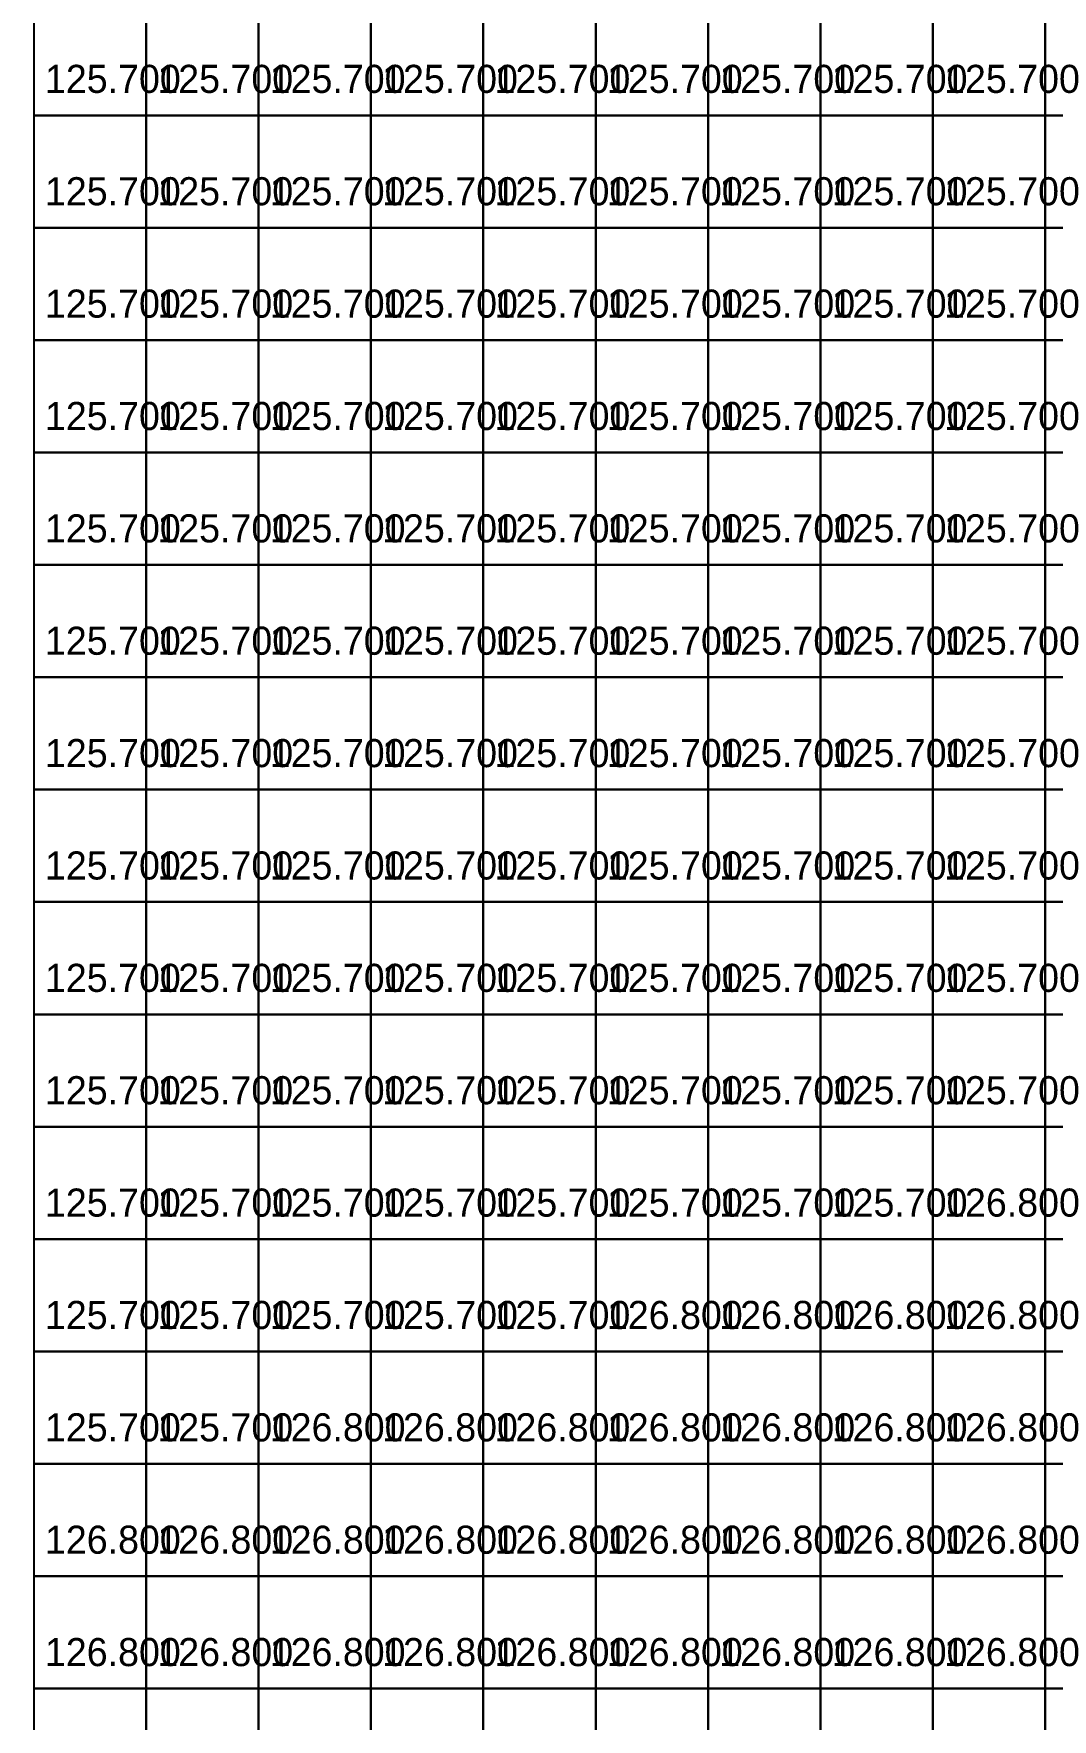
# Model space of a CAD drawing. Header units: metres. Extents: x 287857 to 287978, y 62957 to 63018.
# Drawn here: x 287856.92 to 287865.99, y 62987.56 to 63002.56 of the extents above; entities that cross this region are included whole.
import ezdxf

# ---------------------------------------------------------------- set-up
doc = ezdxf.new("R2010")
doc.units = ezdxf.units.M
doc.layers.add('ARCH-INTERP', color=7, linetype='Continuous', true_color=0x64748b)
doc.layers.add('ARCH-LEVEL-TXT', color=7, linetype='Continuous', true_color=0xa78bfa)

msp = doc.modelspace()

# ---------------------------------------------------------------- linework, layer by layer
at = {"layer": 'ARCH-INTERP'}
for points in [[(287856.925, 63001.831, 125.7), (287857.925, 63001.831, 125.7), (287857.925, 63002.831, 125.7), (287856.925, 63002.831, 125.7), (287856.925, 63001.831, 125.7)], [(287857.925, 63001.831, 125.7), (287858.925, 63001.831, 125.7), (287858.925, 63002.831, 125.7), (287857.925, 63002.831, 125.7), (287857.925, 63001.831, 125.7)], [(287858.925, 63001.831, 125.7), (287859.925, 63001.831, 125.7), (287859.925, 63002.831, 125.7), (287858.925, 63002.831, 125.7), (287858.925, 63001.831, 125.7)], [(287859.925, 63001.831, 125.7), (287860.925, 63001.831, 125.7), (287860.925, 63002.831, 125.7), (287859.925, 63002.831, 125.7), (287859.925, 63001.831, 125.7)], [(287860.925, 63001.831, 125.7), (287861.925, 63001.831, 125.7), (287861.925, 63002.831, 125.7), (287860.925, 63002.831, 125.7), (287860.925, 63001.831, 125.7)], [(287861.925, 63001.831, 125.7), (287862.925, 63001.831, 125.7), (287862.925, 63002.831, 125.7), (287861.925, 63002.831, 125.7), (287861.925, 63001.831, 125.7)], [(287862.925, 63001.831, 125.7), (287863.925, 63001.831, 125.7), (287863.925, 63002.831, 125.7), (287862.925, 63002.831, 125.7), (287862.925, 63001.831, 125.7)], [(287863.925, 63001.831, 125.7), (287864.925, 63001.831, 125.7), (287864.925, 63002.831, 125.7), (287863.925, 63002.831, 125.7), (287863.925, 63001.831, 125.7)], [(287864.925, 63001.831, 125.7), (287865.925, 63001.831, 125.7), (287865.925, 63002.831, 125.7), (287864.925, 63002.831, 125.7), (287864.925, 63001.831, 125.7)], [(287865.925, 63001.831, 125.7), (287866.925, 63001.831, 125.7), (287866.925, 63002.831, 125.7), (287865.925, 63002.831, 125.7), (287865.925, 63001.831, 125.7)], [(287856.925, 63000.831, 125.7), (287857.925, 63000.831, 125.7), (287857.925, 63001.831, 125.7), (287856.925, 63001.831, 125.7), (287856.925, 63000.831, 125.7)], [(287857.925, 63000.831, 125.7), (287858.925, 63000.831, 125.7), (287858.925, 63001.831, 125.7), (287857.925, 63001.831, 125.7), (287857.925, 63000.831, 125.7)], [(287858.925, 63000.831, 125.7), (287859.925, 63000.831, 125.7), (287859.925, 63001.831, 125.7), (287858.925, 63001.831, 125.7), (287858.925, 63000.831, 125.7)], [(287859.925, 63000.831, 125.7), (287860.925, 63000.831, 125.7), (287860.925, 63001.831, 125.7), (287859.925, 63001.831, 125.7), (287859.925, 63000.831, 125.7)], [(287860.925, 63000.831, 125.7), (287861.925, 63000.831, 125.7), (287861.925, 63001.831, 125.7), (287860.925, 63001.831, 125.7), (287860.925, 63000.831, 125.7)], [(287861.925, 63000.831, 125.7), (287862.925, 63000.831, 125.7), (287862.925, 63001.831, 125.7), (287861.925, 63001.831, 125.7), (287861.925, 63000.831, 125.7)], [(287862.925, 63000.831, 125.7), (287863.925, 63000.831, 125.7), (287863.925, 63001.831, 125.7), (287862.925, 63001.831, 125.7), (287862.925, 63000.831, 125.7)], [(287863.925, 63000.831, 125.7), (287864.925, 63000.831, 125.7), (287864.925, 63001.831, 125.7), (287863.925, 63001.831, 125.7), (287863.925, 63000.831, 125.7)], [(287864.925, 63000.831, 125.7), (287865.925, 63000.831, 125.7), (287865.925, 63001.831, 125.7), (287864.925, 63001.831, 125.7), (287864.925, 63000.831, 125.7)], [(287865.925, 63000.831, 125.7), (287866.925, 63000.831, 125.7), (287866.925, 63001.831, 125.7), (287865.925, 63001.831, 125.7), (287865.925, 63000.831, 125.7)], [(287856.925, 62999.831, 125.7), (287857.925, 62999.831, 125.7), (287857.925, 63000.831, 125.7), (287856.925, 63000.831, 125.7), (287856.925, 62999.831, 125.7)], [(287857.925, 62999.831, 125.7), (287858.925, 62999.831, 125.7), (287858.925, 63000.831, 125.7), (287857.925, 63000.831, 125.7), (287857.925, 62999.831, 125.7)], [(287858.925, 62999.831, 125.7), (287859.925, 62999.831, 125.7), (287859.925, 63000.831, 125.7), (287858.925, 63000.831, 125.7), (287858.925, 62999.831, 125.7)], [(287859.925, 62999.831, 125.7), (287860.925, 62999.831, 125.7), (287860.925, 63000.831, 125.7), (287859.925, 63000.831, 125.7), (287859.925, 62999.831, 125.7)], [(287860.925, 62999.831, 125.7), (287861.925, 62999.831, 125.7), (287861.925, 63000.831, 125.7), (287860.925, 63000.831, 125.7), (287860.925, 62999.831, 125.7)], [(287861.925, 62999.831, 125.7), (287862.925, 62999.831, 125.7), (287862.925, 63000.831, 125.7), (287861.925, 63000.831, 125.7), (287861.925, 62999.831, 125.7)], [(287862.925, 62999.831, 125.7), (287863.925, 62999.831, 125.7), (287863.925, 63000.831, 125.7), (287862.925, 63000.831, 125.7), (287862.925, 62999.831, 125.7)], [(287863.925, 62999.831, 125.7), (287864.925, 62999.831, 125.7), (287864.925, 63000.831, 125.7), (287863.925, 63000.831, 125.7), (287863.925, 62999.831, 125.7)], [(287864.925, 62999.831, 125.7), (287865.925, 62999.831, 125.7), (287865.925, 63000.831, 125.7), (287864.925, 63000.831, 125.7), (287864.925, 62999.831, 125.7)], [(287865.925, 62999.831, 125.7), (287866.925, 62999.831, 125.7), (287866.925, 63000.831, 125.7), (287865.925, 63000.831, 125.7), (287865.925, 62999.831, 125.7)], [(287856.925, 62998.831, 125.7), (287857.925, 62998.831, 125.7), (287857.925, 62999.831, 125.7), (287856.925, 62999.831, 125.7), (287856.925, 62998.831, 125.7)], [(287857.925, 62998.831, 125.7), (287858.925, 62998.831, 125.7), (287858.925, 62999.831, 125.7), (287857.925, 62999.831, 125.7), (287857.925, 62998.831, 125.7)], [(287858.925, 62998.831, 125.7), (287859.925, 62998.831, 125.7), (287859.925, 62999.831, 125.7), (287858.925, 62999.831, 125.7), (287858.925, 62998.831, 125.7)], [(287859.925, 62998.831, 125.7), (287860.925, 62998.831, 125.7), (287860.925, 62999.831, 125.7), (287859.925, 62999.831, 125.7), (287859.925, 62998.831, 125.7)], [(287860.925, 62998.831, 125.7), (287861.925, 62998.831, 125.7), (287861.925, 62999.831, 125.7), (287860.925, 62999.831, 125.7), (287860.925, 62998.831, 125.7)], [(287861.925, 62998.831, 125.7), (287862.925, 62998.831, 125.7), (287862.925, 62999.831, 125.7), (287861.925, 62999.831, 125.7), (287861.925, 62998.831, 125.7)], [(287862.925, 62998.831, 125.7), (287863.925, 62998.831, 125.7), (287863.925, 62999.831, 125.7), (287862.925, 62999.831, 125.7), (287862.925, 62998.831, 125.7)], [(287863.925, 62998.831, 125.7), (287864.925, 62998.831, 125.7), (287864.925, 62999.831, 125.7), (287863.925, 62999.831, 125.7), (287863.925, 62998.831, 125.7)], [(287864.925, 62998.831, 125.7), (287865.925, 62998.831, 125.7), (287865.925, 62999.831, 125.7), (287864.925, 62999.831, 125.7), (287864.925, 62998.831, 125.7)], [(287865.925, 62998.831, 125.7), (287866.925, 62998.831, 125.7), (287866.925, 62999.831, 125.7), (287865.925, 62999.831, 125.7), (287865.925, 62998.831, 125.7)], [(287856.925, 62997.831, 125.7), (287857.925, 62997.831, 125.7), (287857.925, 62998.831, 125.7), (287856.925, 62998.831, 125.7), (287856.925, 62997.831, 125.7)], [(287857.925, 62997.831, 125.7), (287858.925, 62997.831, 125.7), (287858.925, 62998.831, 125.7), (287857.925, 62998.831, 125.7), (287857.925, 62997.831, 125.7)], [(287858.925, 62997.831, 125.7), (287859.925, 62997.831, 125.7), (287859.925, 62998.831, 125.7), (287858.925, 62998.831, 125.7), (287858.925, 62997.831, 125.7)], [(287859.925, 62997.831, 125.7), (287860.925, 62997.831, 125.7), (287860.925, 62998.831, 125.7), (287859.925, 62998.831, 125.7), (287859.925, 62997.831, 125.7)], [(287860.925, 62997.831, 125.7), (287861.925, 62997.831, 125.7), (287861.925, 62998.831, 125.7), (287860.925, 62998.831, 125.7), (287860.925, 62997.831, 125.7)], [(287861.925, 62997.831, 125.7), (287862.925, 62997.831, 125.7), (287862.925, 62998.831, 125.7), (287861.925, 62998.831, 125.7), (287861.925, 62997.831, 125.7)], [(287862.925, 62997.831, 125.7), (287863.925, 62997.831, 125.7), (287863.925, 62998.831, 125.7), (287862.925, 62998.831, 125.7), (287862.925, 62997.831, 125.7)], [(287863.925, 62997.831, 125.7), (287864.925, 62997.831, 125.7), (287864.925, 62998.831, 125.7), (287863.925, 62998.831, 125.7), (287863.925, 62997.831, 125.7)], [(287864.925, 62997.831, 125.7), (287865.925, 62997.831, 125.7), (287865.925, 62998.831, 125.7), (287864.925, 62998.831, 125.7), (287864.925, 62997.831, 125.7)], [(287865.925, 62997.831, 125.7), (287866.925, 62997.831, 125.7), (287866.925, 62998.831, 125.7), (287865.925, 62998.831, 125.7), (287865.925, 62997.831, 125.7)], [(287856.925, 62996.831, 125.7), (287857.925, 62996.831, 125.7), (287857.925, 62997.831, 125.7), (287856.925, 62997.831, 125.7), (287856.925, 62996.831, 125.7)], [(287857.925, 62996.831, 125.7), (287858.925, 62996.831, 125.7), (287858.925, 62997.831, 125.7), (287857.925, 62997.831, 125.7), (287857.925, 62996.831, 125.7)], [(287858.925, 62996.831, 125.7), (287859.925, 62996.831, 125.7), (287859.925, 62997.831, 125.7), (287858.925, 62997.831, 125.7), (287858.925, 62996.831, 125.7)], [(287859.925, 62996.831, 125.7), (287860.925, 62996.831, 125.7), (287860.925, 62997.831, 125.7), (287859.925, 62997.831, 125.7), (287859.925, 62996.831, 125.7)], [(287860.925, 62996.831, 125.7), (287861.925, 62996.831, 125.7), (287861.925, 62997.831, 125.7), (287860.925, 62997.831, 125.7), (287860.925, 62996.831, 125.7)], [(287861.925, 62996.831, 125.7), (287862.925, 62996.831, 125.7), (287862.925, 62997.831, 125.7), (287861.925, 62997.831, 125.7), (287861.925, 62996.831, 125.7)], [(287862.925, 62996.831, 125.7), (287863.925, 62996.831, 125.7), (287863.925, 62997.831, 125.7), (287862.925, 62997.831, 125.7), (287862.925, 62996.831, 125.7)], [(287863.925, 62996.831, 125.7), (287864.925, 62996.831, 125.7), (287864.925, 62997.831, 125.7), (287863.925, 62997.831, 125.7), (287863.925, 62996.831, 125.7)], [(287864.925, 62996.831, 125.7), (287865.925, 62996.831, 125.7), (287865.925, 62997.831, 125.7), (287864.925, 62997.831, 125.7), (287864.925, 62996.831, 125.7)], [(287865.925, 62996.831, 125.7), (287866.925, 62996.831, 125.7), (287866.925, 62997.831, 125.7), (287865.925, 62997.831, 125.7), (287865.925, 62996.831, 125.7)], [(287856.925, 62995.831, 125.7), (287857.925, 62995.831, 125.7), (287857.925, 62996.831, 125.7), (287856.925, 62996.831, 125.7), (287856.925, 62995.831, 125.7)], [(287857.925, 62995.831, 125.7), (287858.925, 62995.831, 125.7), (287858.925, 62996.831, 125.7), (287857.925, 62996.831, 125.7), (287857.925, 62995.831, 125.7)], [(287858.925, 62995.831, 125.7), (287859.925, 62995.831, 125.7), (287859.925, 62996.831, 125.7), (287858.925, 62996.831, 125.7), (287858.925, 62995.831, 125.7)], [(287859.925, 62995.831, 125.7), (287860.925, 62995.831, 125.7), (287860.925, 62996.831, 125.7), (287859.925, 62996.831, 125.7), (287859.925, 62995.831, 125.7)], [(287860.925, 62995.831, 125.7), (287861.925, 62995.831, 125.7), (287861.925, 62996.831, 125.7), (287860.925, 62996.831, 125.7), (287860.925, 62995.831, 125.7)], [(287861.925, 62995.831, 125.7), (287862.925, 62995.831, 125.7), (287862.925, 62996.831, 125.7), (287861.925, 62996.831, 125.7), (287861.925, 62995.831, 125.7)], [(287862.925, 62995.831, 125.7), (287863.925, 62995.831, 125.7), (287863.925, 62996.831, 125.7), (287862.925, 62996.831, 125.7), (287862.925, 62995.831, 125.7)], [(287863.925, 62995.831, 125.7), (287864.925, 62995.831, 125.7), (287864.925, 62996.831, 125.7), (287863.925, 62996.831, 125.7), (287863.925, 62995.831, 125.7)], [(287864.925, 62995.831, 125.7), (287865.925, 62995.831, 125.7), (287865.925, 62996.831, 125.7), (287864.925, 62996.831, 125.7), (287864.925, 62995.831, 125.7)], [(287865.925, 62995.831, 125.7), (287866.925, 62995.831, 125.7), (287866.925, 62996.831, 125.7), (287865.925, 62996.831, 125.7), (287865.925, 62995.831, 125.7)], [(287856.925, 62994.831, 125.7), (287857.925, 62994.831, 125.7), (287857.925, 62995.831, 125.7), (287856.925, 62995.831, 125.7), (287856.925, 62994.831, 125.7)], [(287857.925, 62994.831, 125.7), (287858.925, 62994.831, 125.7), (287858.925, 62995.831, 125.7), (287857.925, 62995.831, 125.7), (287857.925, 62994.831, 125.7)], [(287858.925, 62994.831, 125.7), (287859.925, 62994.831, 125.7), (287859.925, 62995.831, 125.7), (287858.925, 62995.831, 125.7), (287858.925, 62994.831, 125.7)], [(287859.925, 62994.831, 125.7), (287860.925, 62994.831, 125.7), (287860.925, 62995.831, 125.7), (287859.925, 62995.831, 125.7), (287859.925, 62994.831, 125.7)], [(287860.925, 62994.831, 125.7), (287861.925, 62994.831, 125.7), (287861.925, 62995.831, 125.7), (287860.925, 62995.831, 125.7), (287860.925, 62994.831, 125.7)], [(287861.925, 62994.831, 125.7), (287862.925, 62994.831, 125.7), (287862.925, 62995.831, 125.7), (287861.925, 62995.831, 125.7), (287861.925, 62994.831, 125.7)], [(287862.925, 62994.831, 125.7), (287863.925, 62994.831, 125.7), (287863.925, 62995.831, 125.7), (287862.925, 62995.831, 125.7), (287862.925, 62994.831, 125.7)], [(287863.925, 62994.831, 125.7), (287864.925, 62994.831, 125.7), (287864.925, 62995.831, 125.7), (287863.925, 62995.831, 125.7), (287863.925, 62994.831, 125.7)], [(287864.925, 62994.831, 125.7), (287865.925, 62994.831, 125.7), (287865.925, 62995.831, 125.7), (287864.925, 62995.831, 125.7), (287864.925, 62994.831, 125.7)], [(287865.925, 62994.831, 125.7), (287866.925, 62994.831, 125.7), (287866.925, 62995.831, 125.7), (287865.925, 62995.831, 125.7), (287865.925, 62994.831, 125.7)], [(287856.925, 62993.831, 125.7), (287857.925, 62993.831, 125.7), (287857.925, 62994.831, 125.7), (287856.925, 62994.831, 125.7), (287856.925, 62993.831, 125.7)], [(287857.925, 62993.831, 125.7), (287858.925, 62993.831, 125.7), (287858.925, 62994.831, 125.7), (287857.925, 62994.831, 125.7), (287857.925, 62993.831, 125.7)], [(287858.925, 62993.831, 125.7), (287859.925, 62993.831, 125.7), (287859.925, 62994.831, 125.7), (287858.925, 62994.831, 125.7), (287858.925, 62993.831, 125.7)], [(287859.925, 62993.831, 125.7), (287860.925, 62993.831, 125.7), (287860.925, 62994.831, 125.7), (287859.925, 62994.831, 125.7), (287859.925, 62993.831, 125.7)], [(287860.925, 62993.831, 125.7), (287861.925, 62993.831, 125.7), (287861.925, 62994.831, 125.7), (287860.925, 62994.831, 125.7), (287860.925, 62993.831, 125.7)], [(287861.925, 62993.831, 125.7), (287862.925, 62993.831, 125.7), (287862.925, 62994.831, 125.7), (287861.925, 62994.831, 125.7), (287861.925, 62993.831, 125.7)], [(287862.925, 62993.831, 125.7), (287863.925, 62993.831, 125.7), (287863.925, 62994.831, 125.7), (287862.925, 62994.831, 125.7), (287862.925, 62993.831, 125.7)], [(287863.925, 62993.831, 125.7), (287864.925, 62993.831, 125.7), (287864.925, 62994.831, 125.7), (287863.925, 62994.831, 125.7), (287863.925, 62993.831, 125.7)], [(287864.925, 62993.831, 125.7), (287865.925, 62993.831, 125.7), (287865.925, 62994.831, 125.7), (287864.925, 62994.831, 125.7), (287864.925, 62993.831, 125.7)], [(287865.925, 62993.831, 125.7), (287866.925, 62993.831, 125.7), (287866.925, 62994.831, 125.7), (287865.925, 62994.831, 125.7), (287865.925, 62993.831, 125.7)], [(287856.925, 62992.831, 125.7), (287857.925, 62992.831, 125.7), (287857.925, 62993.831, 125.7), (287856.925, 62993.831, 125.7), (287856.925, 62992.831, 125.7)], [(287857.925, 62992.831, 125.7), (287858.925, 62992.831, 125.7), (287858.925, 62993.831, 125.7), (287857.925, 62993.831, 125.7), (287857.925, 62992.831, 125.7)], [(287858.925, 62992.831, 125.7), (287859.925, 62992.831, 125.7), (287859.925, 62993.831, 125.7), (287858.925, 62993.831, 125.7), (287858.925, 62992.831, 125.7)], [(287859.925, 62992.831, 125.7), (287860.925, 62992.831, 125.7), (287860.925, 62993.831, 125.7), (287859.925, 62993.831, 125.7), (287859.925, 62992.831, 125.7)], [(287860.925, 62992.831, 125.7), (287861.925, 62992.831, 125.7), (287861.925, 62993.831, 125.7), (287860.925, 62993.831, 125.7), (287860.925, 62992.831, 125.7)], [(287861.925, 62992.831, 125.7), (287862.925, 62992.831, 125.7), (287862.925, 62993.831, 125.7), (287861.925, 62993.831, 125.7), (287861.925, 62992.831, 125.7)], [(287862.925, 62992.831, 125.7), (287863.925, 62992.831, 125.7), (287863.925, 62993.831, 125.7), (287862.925, 62993.831, 125.7), (287862.925, 62992.831, 125.7)], [(287863.925, 62992.831, 125.7), (287864.925, 62992.831, 125.7), (287864.925, 62993.831, 125.7), (287863.925, 62993.831, 125.7), (287863.925, 62992.831, 125.7)], [(287864.925, 62992.831, 125.7), (287865.925, 62992.831, 125.7), (287865.925, 62993.831, 125.7), (287864.925, 62993.831, 125.7), (287864.925, 62992.831, 125.7)], [(287865.925, 62992.831, 125.7), (287866.925, 62992.831, 125.7), (287866.925, 62993.831, 125.7), (287865.925, 62993.831, 125.7), (287865.925, 62992.831, 125.7)], [(287856.925, 62991.831, 125.7), (287857.925, 62991.831, 125.7), (287857.925, 62992.831, 125.7), (287856.925, 62992.831, 125.7), (287856.925, 62991.831, 125.7)], [(287857.925, 62991.831, 125.7), (287858.925, 62991.831, 125.7), (287858.925, 62992.831, 125.7), (287857.925, 62992.831, 125.7), (287857.925, 62991.831, 125.7)], [(287858.925, 62991.831, 125.7), (287859.925, 62991.831, 125.7), (287859.925, 62992.831, 125.7), (287858.925, 62992.831, 125.7), (287858.925, 62991.831, 125.7)], [(287859.925, 62991.831, 125.7), (287860.925, 62991.831, 125.7), (287860.925, 62992.831, 125.7), (287859.925, 62992.831, 125.7), (287859.925, 62991.831, 125.7)], [(287860.925, 62991.831, 125.7), (287861.925, 62991.831, 125.7), (287861.925, 62992.831, 125.7), (287860.925, 62992.831, 125.7), (287860.925, 62991.831, 125.7)], [(287861.925, 62991.831, 125.7), (287862.925, 62991.831, 125.7), (287862.925, 62992.831, 125.7), (287861.925, 62992.831, 125.7), (287861.925, 62991.831, 125.7)], [(287862.925, 62991.831, 125.7), (287863.925, 62991.831, 125.7), (287863.925, 62992.831, 125.7), (287862.925, 62992.831, 125.7), (287862.925, 62991.831, 125.7)], [(287863.925, 62991.831, 125.7), (287864.925, 62991.831, 125.7), (287864.925, 62992.831, 125.7), (287863.925, 62992.831, 125.7), (287863.925, 62991.831, 125.7)], [(287864.925, 62991.831, 126.8), (287865.925, 62991.831, 126.8), (287865.925, 62992.831, 126.8), (287864.925, 62992.831, 126.8), (287864.925, 62991.831, 126.8)], [(287865.925, 62991.831, 126.8), (287866.925, 62991.831, 126.8), (287866.925, 62992.831, 126.8), (287865.925, 62992.831, 126.8), (287865.925, 62991.831, 126.8)], [(287856.925, 62990.831, 125.7), (287857.925, 62990.831, 125.7), (287857.925, 62991.831, 125.7), (287856.925, 62991.831, 125.7), (287856.925, 62990.831, 125.7)], [(287857.925, 62990.831, 125.7), (287858.925, 62990.831, 125.7), (287858.925, 62991.831, 125.7), (287857.925, 62991.831, 125.7), (287857.925, 62990.831, 125.7)], [(287858.925, 62990.831, 125.7), (287859.925, 62990.831, 125.7), (287859.925, 62991.831, 125.7), (287858.925, 62991.831, 125.7), (287858.925, 62990.831, 125.7)], [(287859.925, 62990.831, 125.7), (287860.925, 62990.831, 125.7), (287860.925, 62991.831, 125.7), (287859.925, 62991.831, 125.7), (287859.925, 62990.831, 125.7)], [(287860.925, 62990.831, 125.7), (287861.925, 62990.831, 125.7), (287861.925, 62991.831, 125.7), (287860.925, 62991.831, 125.7), (287860.925, 62990.831, 125.7)], [(287861.925, 62990.831, 126.8), (287862.925, 62990.831, 126.8), (287862.925, 62991.831, 126.8), (287861.925, 62991.831, 126.8), (287861.925, 62990.831, 126.8)], [(287862.925, 62990.831, 126.8), (287863.925, 62990.831, 126.8), (287863.925, 62991.831, 126.8), (287862.925, 62991.831, 126.8), (287862.925, 62990.831, 126.8)], [(287863.925, 62990.831, 126.8), (287864.925, 62990.831, 126.8), (287864.925, 62991.831, 126.8), (287863.925, 62991.831, 126.8), (287863.925, 62990.831, 126.8)], [(287864.925, 62990.831, 126.8), (287865.925, 62990.831, 126.8), (287865.925, 62991.831, 126.8), (287864.925, 62991.831, 126.8), (287864.925, 62990.831, 126.8)], [(287865.925, 62990.831, 126.8), (287866.925, 62990.831, 126.8), (287866.925, 62991.831, 126.8), (287865.925, 62991.831, 126.8), (287865.925, 62990.831, 126.8)], [(287856.925, 62989.831, 125.7), (287857.925, 62989.831, 125.7), (287857.925, 62990.831, 125.7), (287856.925, 62990.831, 125.7), (287856.925, 62989.831, 125.7)], [(287857.925, 62989.831, 125.7), (287858.925, 62989.831, 125.7), (287858.925, 62990.831, 125.7), (287857.925, 62990.831, 125.7), (287857.925, 62989.831, 125.7)], [(287858.925, 62989.831, 126.8), (287859.925, 62989.831, 126.8), (287859.925, 62990.831, 126.8), (287858.925, 62990.831, 126.8), (287858.925, 62989.831, 126.8)], [(287859.925, 62989.831, 126.8), (287860.925, 62989.831, 126.8), (287860.925, 62990.831, 126.8), (287859.925, 62990.831, 126.8), (287859.925, 62989.831, 126.8)], [(287860.925, 62989.831, 126.8), (287861.925, 62989.831, 126.8), (287861.925, 62990.831, 126.8), (287860.925, 62990.831, 126.8), (287860.925, 62989.831, 126.8)], [(287861.925, 62989.831, 126.8), (287862.925, 62989.831, 126.8), (287862.925, 62990.831, 126.8), (287861.925, 62990.831, 126.8), (287861.925, 62989.831, 126.8)], [(287862.925, 62989.831, 126.8), (287863.925, 62989.831, 126.8), (287863.925, 62990.831, 126.8), (287862.925, 62990.831, 126.8), (287862.925, 62989.831, 126.8)], [(287863.925, 62989.831, 126.8), (287864.925, 62989.831, 126.8), (287864.925, 62990.831, 126.8), (287863.925, 62990.831, 126.8), (287863.925, 62989.831, 126.8)], [(287864.925, 62989.831, 126.8), (287865.925, 62989.831, 126.8), (287865.925, 62990.831, 126.8), (287864.925, 62990.831, 126.8), (287864.925, 62989.831, 126.8)], [(287865.925, 62989.831, 126.8), (287866.925, 62989.831, 126.8), (287866.925, 62990.831, 126.8), (287865.925, 62990.831, 126.8), (287865.925, 62989.831, 126.8)], [(287856.925, 62988.831, 126.8), (287857.925, 62988.831, 126.8), (287857.925, 62989.831, 126.8), (287856.925, 62989.831, 126.8), (287856.925, 62988.831, 126.8)], [(287857.925, 62988.831, 126.8), (287858.925, 62988.831, 126.8), (287858.925, 62989.831, 126.8), (287857.925, 62989.831, 126.8), (287857.925, 62988.831, 126.8)], [(287858.925, 62988.831, 126.8), (287859.925, 62988.831, 126.8), (287859.925, 62989.831, 126.8), (287858.925, 62989.831, 126.8), (287858.925, 62988.831, 126.8)], [(287859.925, 62988.831, 126.8), (287860.925, 62988.831, 126.8), (287860.925, 62989.831, 126.8), (287859.925, 62989.831, 126.8), (287859.925, 62988.831, 126.8)], [(287860.925, 62988.831, 126.8), (287861.925, 62988.831, 126.8), (287861.925, 62989.831, 126.8), (287860.925, 62989.831, 126.8), (287860.925, 62988.831, 126.8)], [(287861.925, 62988.831, 126.8), (287862.925, 62988.831, 126.8), (287862.925, 62989.831, 126.8), (287861.925, 62989.831, 126.8), (287861.925, 62988.831, 126.8)], [(287862.925, 62988.831, 126.8), (287863.925, 62988.831, 126.8), (287863.925, 62989.831, 126.8), (287862.925, 62989.831, 126.8), (287862.925, 62988.831, 126.8)], [(287863.925, 62988.831, 126.8), (287864.925, 62988.831, 126.8), (287864.925, 62989.831, 126.8), (287863.925, 62989.831, 126.8), (287863.925, 62988.831, 126.8)], [(287864.925, 62988.831, 126.8), (287865.925, 62988.831, 126.8), (287865.925, 62989.831, 126.8), (287864.925, 62989.831, 126.8), (287864.925, 62988.831, 126.8)], [(287865.925, 62988.831, 126.8), (287866.925, 62988.831, 126.8), (287866.925, 62989.831, 126.8), (287865.925, 62989.831, 126.8), (287865.925, 62988.831, 126.8)], [(287856.925, 62987.831, 126.8), (287857.925, 62987.831, 126.8), (287857.925, 62988.831, 126.8), (287856.925, 62988.831, 126.8), (287856.925, 62987.831, 126.8)], [(287857.925, 62987.831, 126.8), (287858.925, 62987.831, 126.8), (287858.925, 62988.831, 126.8), (287857.925, 62988.831, 126.8), (287857.925, 62987.831, 126.8)], [(287858.925, 62987.831, 126.8), (287859.925, 62987.831, 126.8), (287859.925, 62988.831, 126.8), (287858.925, 62988.831, 126.8), (287858.925, 62987.831, 126.8)], [(287859.925, 62987.831, 126.8), (287860.925, 62987.831, 126.8), (287860.925, 62988.831, 126.8), (287859.925, 62988.831, 126.8), (287859.925, 62987.831, 126.8)], [(287860.925, 62987.831, 126.8), (287861.925, 62987.831, 126.8), (287861.925, 62988.831, 126.8), (287860.925, 62988.831, 126.8), (287860.925, 62987.831, 126.8)], [(287861.925, 62987.831, 126.8), (287862.925, 62987.831, 126.8), (287862.925, 62988.831, 126.8), (287861.925, 62988.831, 126.8), (287861.925, 62987.831, 126.8)], [(287862.925, 62987.831, 126.8), (287863.925, 62987.831, 126.8), (287863.925, 62988.831, 126.8), (287862.925, 62988.831, 126.8), (287862.925, 62987.831, 126.8)], [(287863.925, 62987.831, 126.8), (287864.925, 62987.831, 126.8), (287864.925, 62988.831, 126.8), (287863.925, 62988.831, 126.8), (287863.925, 62987.831, 126.8)], [(287864.925, 62987.831, 126.8), (287865.925, 62987.831, 126.8), (287865.925, 62988.831, 126.8), (287864.925, 62988.831, 126.8), (287864.925, 62987.831, 126.8)], [(287865.925, 62987.831, 126.8), (287866.925, 62987.831, 126.8), (287866.925, 62988.831, 126.8), (287865.925, 62988.831, 126.8), (287865.925, 62987.831, 126.8)], [(287856.925, 62986.831, 126.8), (287857.925, 62986.831, 126.8), (287857.925, 62987.831, 126.8), (287856.925, 62987.831, 126.8), (287856.925, 62986.831, 126.8)], [(287857.925, 62986.831, 126.8), (287858.925, 62986.831, 126.8), (287858.925, 62987.831, 126.8), (287857.925, 62987.831, 126.8), (287857.925, 62986.831, 126.8)], [(287858.925, 62986.831, 126.8), (287859.925, 62986.831, 126.8), (287859.925, 62987.831, 126.8), (287858.925, 62987.831, 126.8), (287858.925, 62986.831, 126.8)], [(287859.925, 62986.831, 126.8), (287860.925, 62986.831, 126.8), (287860.925, 62987.831, 126.8), (287859.925, 62987.831, 126.8), (287859.925, 62986.831, 126.8)], [(287860.925, 62986.831, 126.8), (287861.925, 62986.831, 126.8), (287861.925, 62987.831, 126.8), (287860.925, 62987.831, 126.8), (287860.925, 62986.831, 126.8)], [(287861.925, 62986.831, 126.8), (287862.925, 62986.831, 126.8), (287862.925, 62987.831, 126.8), (287861.925, 62987.831, 126.8), (287861.925, 62986.831, 126.8)], [(287862.925, 62986.831, 126.8), (287863.925, 62986.831, 126.8), (287863.925, 62987.831, 126.8), (287862.925, 62987.831, 126.8), (287862.925, 62986.831, 126.8)], [(287863.925, 62986.831, 126.8), (287864.925, 62986.831, 126.8), (287864.925, 62987.831, 126.8), (287863.925, 62987.831, 126.8), (287863.925, 62986.831, 126.8)], [(287864.925, 62986.831, 126.8), (287865.925, 62986.831, 126.8), (287865.925, 62987.831, 126.8), (287864.925, 62987.831, 126.8), (287864.925, 62986.831, 126.8)], [(287865.925, 62986.831, 126.8), (287866.925, 62986.831, 126.8), (287866.925, 62987.831, 126.8), (287865.925, 62987.831, 126.8), (287865.925, 62986.831, 126.8)]]:
    msp.add_polyline3d(points, dxfattribs=at)

# ---------------------------------------------------------------- texts
at = {"layer": 'ARCH-LEVEL-TXT'}
for s, p in [('125.700', (287857.025, 63002.031, 125.7)), ('125.700', (287858.025, 63002.031, 125.7)), ('125.700', (287859.025, 63002.031, 125.7)), ('125.700', (287860.025, 63002.031, 125.7)), ('125.700', (287861.025, 63002.031, 125.7)), ('125.700', (287862.025, 63002.031, 125.7)), ('125.700', (287863.025, 63002.031, 125.7)), ('125.700', (287864.025, 63002.031, 125.7)), ('125.700', (287865.025, 63002.031, 125.7)), ('125.700', (287857.025, 63001.031, 125.7)), ('125.700', (287858.025, 63001.031, 125.7)), ('125.700', (287859.025, 63001.031, 125.7)), ('125.700', (287860.025, 63001.031, 125.7)), ('125.700', (287861.025, 63001.031, 125.7)), ('125.700', (287862.025, 63001.031, 125.7)), ('125.700', (287863.025, 63001.031, 125.7)), ('125.700', (287864.025, 63001.031, 125.7)), ('125.700', (287865.025, 63001.031, 125.7)), ('125.700', (287857.025, 63000.031, 125.7)), ('125.700', (287858.025, 63000.031, 125.7)), ('125.700', (287859.025, 63000.031, 125.7)), ('125.700', (287860.025, 63000.031, 125.7)), ('125.700', (287861.025, 63000.031, 125.7)), ('125.700', (287862.025, 63000.031, 125.7)), ('125.700', (287863.025, 63000.031, 125.7)), ('125.700', (287864.025, 63000.031, 125.7)), ('125.700', (287865.025, 63000.031, 125.7)), ('125.700', (287857.025, 62999.031, 125.7)), ('125.700', (287858.025, 62999.031, 125.7)), ('125.700', (287859.025, 62999.031, 125.7)), ('125.700', (287860.025, 62999.031, 125.7)), ('125.700', (287861.025, 62999.031, 125.7)), ('125.700', (287862.025, 62999.031, 125.7)), ('125.700', (287863.025, 62999.031, 125.7)), ('125.700', (287864.025, 62999.031, 125.7)), ('125.700', (287865.025, 62999.031, 125.7)), ('125.700', (287857.025, 62998.031, 125.7)), ('125.700', (287858.025, 62998.031, 125.7)), ('125.700', (287859.025, 62998.031, 125.7)), ('125.700', (287860.025, 62998.031, 125.7)), ('125.700', (287861.025, 62998.031, 125.7)), ('125.700', (287862.025, 62998.031, 125.7)), ('125.700', (287863.025, 62998.031, 125.7)), ('125.700', (287864.025, 62998.031, 125.7)), ('125.700', (287865.025, 62998.031, 125.7)), ('125.700', (287857.025, 62997.031, 125.7)), ('125.700', (287858.025, 62997.031, 125.7)), ('125.700', (287859.025, 62997.031, 125.7)), ('125.700', (287860.025, 62997.031, 125.7)), ('125.700', (287861.025, 62997.031, 125.7)), ('125.700', (287862.025, 62997.031, 125.7)), ('125.700', (287863.025, 62997.031, 125.7)), ('125.700', (287864.025, 62997.031, 125.7)), ('125.700', (287865.025, 62997.031, 125.7)), ('125.700', (287857.025, 62996.031, 125.7)), ('125.700', (287858.025, 62996.031, 125.7)), ('125.700', (287859.025, 62996.031, 125.7)), ('125.700', (287860.025, 62996.031, 125.7)), ('125.700', (287861.025, 62996.031, 125.7)), ('125.700', (287862.025, 62996.031, 125.7)), ('125.700', (287863.025, 62996.031, 125.7)), ('125.700', (287864.025, 62996.031, 125.7)), ('125.700', (287865.025, 62996.031, 125.7)), ('125.700', (287857.025, 62995.031, 125.7)), ('125.700', (287858.025, 62995.031, 125.7)), ('125.700', (287859.025, 62995.031, 125.7)), ('125.700', (287860.025, 62995.031, 125.7)), ('125.700', (287861.025, 62995.031, 125.7)), ('125.700', (287862.025, 62995.031, 125.7)), ('125.700', (287863.025, 62995.031, 125.7)), ('125.700', (287864.025, 62995.031, 125.7)), ('125.700', (287865.025, 62995.031, 125.7)), ('125.700', (287857.025, 62994.031, 125.7)), ('125.700', (287858.025, 62994.031, 125.7)), ('125.700', (287859.025, 62994.031, 125.7)), ('125.700', (287860.025, 62994.031, 125.7)), ('125.700', (287861.025, 62994.031, 125.7)), ('125.700', (287862.025, 62994.031, 125.7)), ('125.700', (287863.025, 62994.031, 125.7)), ('125.700', (287864.025, 62994.031, 125.7)), ('125.700', (287865.025, 62994.031, 125.7)), ('125.700', (287857.025, 62993.031, 125.7)), ('125.700', (287858.025, 62993.031, 125.7)), ('125.700', (287859.025, 62993.031, 125.7)), ('125.700', (287860.025, 62993.031, 125.7)), ('125.700', (287861.025, 62993.031, 125.7)), ('125.700', (287862.025, 62993.031, 125.7)), ('125.700', (287863.025, 62993.031, 125.7)), ('125.700', (287864.025, 62993.031, 125.7)), ('125.700', (287865.025, 62993.031, 125.7)), ('125.700', (287857.025, 62992.031, 125.7)), ('125.700', (287858.025, 62992.031, 125.7)), ('125.700', (287859.025, 62992.031, 125.7)), ('125.700', (287860.025, 62992.031, 125.7)), ('125.700', (287861.025, 62992.031, 125.7)), ('125.700', (287862.025, 62992.031, 125.7)), ('125.700', (287863.025, 62992.031, 125.7)), ('125.700', (287864.025, 62992.031, 125.7)), ('126.800', (287865.025, 62992.031, 126.8)), ('125.700', (287857.025, 62991.031, 125.7)), ('125.700', (287858.025, 62991.031, 125.7)), ('125.700', (287859.025, 62991.031, 125.7)), ('125.700', (287860.025, 62991.031, 125.7)), ('125.700', (287861.025, 62991.031, 125.7)), ('126.800', (287862.025, 62991.031, 126.8)), ('126.800', (287863.025, 62991.031, 126.8)), ('126.800', (287864.025, 62991.031, 126.8)), ('126.800', (287865.025, 62991.031, 126.8)), ('125.700', (287857.025, 62990.031, 125.7)), ('125.700', (287858.025, 62990.031, 125.7)), ('126.800', (287859.025, 62990.031, 126.8)), ('126.800', (287860.025, 62990.031, 126.8)), ('126.800', (287861.025, 62990.031, 126.8)), ('126.800', (287862.025, 62990.031, 126.8)), ('126.800', (287863.025, 62990.031, 126.8)), ('126.800', (287864.025, 62990.031, 126.8)), ('126.800', (287865.025, 62990.031, 126.8)), ('126.800', (287857.025, 62989.031, 126.8)), ('126.800', (287858.025, 62989.031, 126.8)), ('126.800', (287859.025, 62989.031, 126.8)), ('126.800', (287860.025, 62989.031, 126.8)), ('126.800', (287861.025, 62989.031, 126.8)), ('126.800', (287862.025, 62989.031, 126.8)), ('126.800', (287863.025, 62989.031, 126.8)), ('126.800', (287864.025, 62989.031, 126.8)), ('126.800', (287865.025, 62989.031, 126.8)), ('126.800', (287857.025, 62988.031, 126.8)), ('126.800', (287858.025, 62988.031, 126.8)), ('126.800', (287859.025, 62988.031, 126.8)), ('126.800', (287860.025, 62988.031, 126.8)), ('126.800', (287861.025, 62988.031, 126.8)), ('126.800', (287862.025, 62988.031, 126.8)), ('126.800', (287863.025, 62988.031, 126.8)), ('126.800', (287864.025, 62988.031, 126.8)), ('126.800', (287865.025, 62988.031, 126.8))]:
    msp.add_text(s, height=0.25, dxfattribs=at).set_placement(p)

doc.saveas('drawing.dxf')
